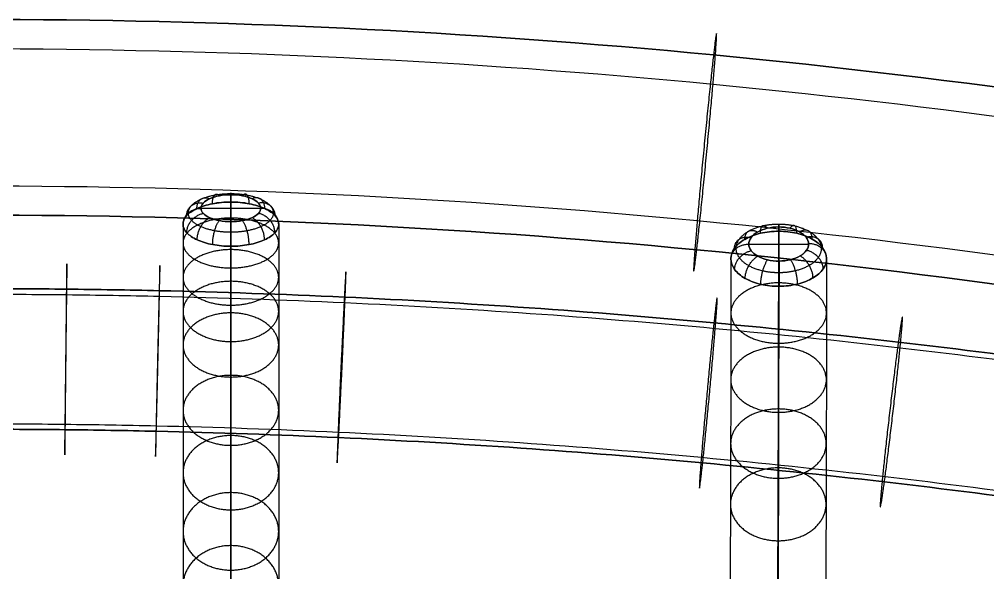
# Model space of a CAD drawing. Header units: millimetres. Extents: x -153 to 394, y -76 to 487.
# Drawn here: x 122.12 to 162.62, y 463.44 to 486.59 of the extents above; entities that cross this region are included whole.
import ezdxf

# ---------------------------------------------------------------- set-up
doc = ezdxf.new("R2010")
doc.units = ezdxf.units.MM
doc.layers.add('Livello 01', color=7, linetype='Continuous', true_color=0x000000)

msp = doc.modelspace()

# ---------------------------------------------------------------- linework, layer by layer
at = {"layer": 'Livello 01'}
for points, knots in [([(-1.013, 463.529, 777.015), (8.63, 467.283, 777.948), (28.249, 473.92, 779.46), (58.485, 481.166, 780.844), (89.216, 485.585, 781.525), (120.223, 487.089, 781.694), (151.23, 485.585, 781.525), (181.961, 481.166, 780.844), (212.196, 473.921, 779.46), (231.816, 467.283, 777.948), (241.459, 463.529, 777.015)], [0, 0, 0, 0, 30.905522, 61.678103, 92.359919, 122.993317, 153.626714, 184.30853, 215.081111, 245.986634, 245.986634, 245.986634, 245.986634]), ([(241.459, 463.529, 777.015), (231.816, 467.283, 777.948), (212.196, 473.921, 779.46), (181.961, 481.166, 780.844), (151.23, 485.585, 781.525), (120.223, 487.089, 781.694), (89.216, 485.585, 781.525), (58.485, 481.166, 780.844), (28.249, 473.92, 779.46), (8.63, 467.283, 777.948), (-1.013, 463.529, 777.015)], [-245.986634, -245.986634, -245.986634, -245.986634, -215.081111, -184.30853, -153.626714, -122.993317, -92.359919, -61.678103, -30.905522, 0, 0, 0, 0]), ([(-1.187, 462.248, 783.967), (8.498, 466.018, 784.904), (28.189, 472.68, 786.421), (58.491, 479.94, 787.808), (89.247, 484.362, 788.49), (120.222, 485.864, 788.658), (151.199, 484.362, 788.49), (181.955, 479.94, 787.808), (212.257, 472.68, 786.421), (231.948, 466.019, 784.904), (241.633, 462.248, 783.967)], [0, 0, 0, 0, 30.905522, 61.678103, 92.359919, 122.993317, 153.626714, 184.30853, 215.081111, 245.986634, 245.986634, 245.986634, 245.986634]), ([(1.614, 457.061, 775.89), (11.051, 460.735, 776.803), (30.251, 467.231, 778.282), (59.837, 474.32, 779.637), (89.901, 478.644, 780.303), (120.224, 480.114, 780.468), (150.545, 478.644, 780.303), (180.61, 474.32, 779.637), (210.195, 467.231, 778.282), (229.395, 460.735, 776.803), (238.832, 457.061, 775.89)], [0, 0, 0, 0, 30.905522, 61.678103, 92.359919, 122.993317, 153.626714, 184.30853, 215.081111, 245.986634, 245.986634, 245.986634, 245.986634]), ([(130.971, 479.25, 790.074), (130.806, 479.25, 790.074), (130.641, 479.235, 790.103), (130.489, 479.207, 790.16), (130.337, 479.178, 790.217), (130.197, 479.136, 790.301), (129.966, 479.031, 790.511), (129.873, 478.968, 790.636), (129.75, 478.83, 790.909), (129.719, 478.756, 791.057), (129.721, 478.682, 791.204), (129.722, 478.609, 791.349), (129.756, 478.536, 791.494), (129.883, 478.402, 791.762), (129.976, 478.34, 791.884), (130.207, 478.237, 792.088), (130.345, 478.196, 792.17), (130.646, 478.141, 792.281), (130.808, 478.126, 792.309), (130.971, 478.126, 792.309)], [-7.85686, -7.85686, -7.85686, -7.85686, -7.362197, -7.362197, -7.362197, -6.867557, -6.867557, -6.372911, -6.372911, -5.878276, -5.878276, -5.878276, -5.390821, -5.390821, -4.903361, -4.903361, -4.415896, -4.415896, -3.92843, -3.92843, -3.92843, -3.92843]), ([(130.971, 478.126, 792.309), (130.808, 478.126, 792.309), (130.483, 478.155, 792.252), (130.069, 478.279, 792.007), (129.79, 478.463, 791.639), (129.688, 478.683, 791.202), (129.781, 478.904, 790.762), (130.058, 479.094, 790.385), (130.476, 479.221, 790.133), (130.806, 479.25, 790.074), (130.971, 479.25, 790.074)], [3.92843, 3.92843, 3.92843, 3.92843, 4.415939, 4.903447, 5.390955, 5.878464, 6.373063, 6.867662, 7.362261, 7.85686, 7.85686, 7.85686, 7.85686]), ([(130.971, 479.25, 790.074), (131.135, 479.25, 790.074), (131.465, 479.221, 790.133), (131.883, 479.094, 790.385), (132.16, 478.904, 790.762), (132.253, 478.683, 791.202), (132.151, 478.463, 791.639), (131.872, 478.279, 792.007), (131.458, 478.155, 792.252), (131.133, 478.126, 792.309), (130.971, 478.126, 792.309)], [0, 0, 0, 0, 0.494599, 0.989198, 1.483797, 1.978397, 2.465905, 2.953413, 3.440922, 3.92843, 3.92843, 3.92843, 3.92843]), ([(130.971, 478.126, 792.309), (131.133, 478.126, 792.309), (131.296, 478.141, 792.281), (131.596, 478.196, 792.17), (131.734, 478.237, 792.088), (131.965, 478.34, 791.884), (132.058, 478.402, 791.762), (132.185, 478.536, 791.494), (132.219, 478.609, 791.349), (132.221, 478.682, 791.204), (132.222, 478.756, 791.057), (132.191, 478.83, 790.909), (132.068, 478.968, 790.636), (131.975, 479.031, 790.511), (131.744, 479.136, 790.301), (131.604, 479.178, 790.217), (131.3, 479.235, 790.103), (131.135, 479.25, 790.074), (130.971, 479.25, 790.074)], [-3.92843, -3.92843, -3.92843, -3.92843, -3.440964, -3.440964, -2.953496, -2.953496, -2.466037, -2.466037, -1.978579, -1.978579, -1.978579, -1.483949, -1.483949, -0.989302, -0.989302, -0.494658, -0.494658, 0, 0, 0, 0]), ([(130.971, 477.095, 792.629), (130.711, 477.095, 792.629), (130.451, 477.118, 792.584), (130.21, 477.164, 792.496), (129.97, 477.21, 792.408), (129.749, 477.277, 792.279), (129.564, 477.361, 792.116), (129.379, 477.446, 791.954), (129.231, 477.547, 791.76), (129.129, 477.657, 791.547), (129.028, 477.768, 791.335), (128.974, 477.888, 791.105), (128.971, 478.008, 790.875), (128.968, 478.13, 790.641), (129.017, 478.252, 790.407), (129.116, 478.365, 790.19), (129.215, 478.478, 789.973), (129.363, 478.582, 789.774), (129.548, 478.669, 789.608), (129.733, 478.756, 789.442), (129.956, 478.826, 789.309), (130.2, 478.873, 789.219), (130.443, 478.92, 789.128), (130.707, 478.945, 789.082), (130.971, 478.945, 789.082)], [3.92843, 3.92843, 3.92843, 3.92843, 4.415999, 4.415999, 4.415999, 4.903517, 4.903517, 4.903517, 5.390951, 5.390951, 5.390951, 5.878313, 5.878313, 5.878313, 6.372838, 6.372838, 6.372838, 6.867424, 6.867424, 6.867424, 7.362096, 7.362096, 7.362096, 7.85686, 7.85686, 7.85686, 7.85686]), ([(130.971, 478.945, 789.082), (130.707, 478.945, 789.082), (130.179, 478.896, 789.175), (129.51, 478.686, 789.575), (129.067, 478.374, 790.173), (128.919, 478.009, 790.872), (129.082, 477.648, 791.565), (129.528, 477.345, 792.149), (130.191, 477.142, 792.538), (130.711, 477.095, 792.629), (130.971, 477.095, 792.629)], [-7.85686, -7.85686, -7.85686, -7.85686, -7.362261, -6.867662, -6.373063, -5.878464, -5.390955, -4.903447, -4.415939, -3.92843, -3.92843, -3.92843, -3.92843]), ([(130.971, 478.945, 789.082), (130.971, 478.72, 788.956), (130.971, 478.496, 788.825), (130.971, 478.274, 788.69), (130.971, 477.827, 788.416), (130.971, 477.387, 788.123), (130.971, 476.954, 787.814), (130.971, 476.504, 787.493), (130.971, 476.063, 787.154), (130.971, 475.628, 786.801), (130.971, 475.179, 786.437), (130.971, 474.738, 786.057), (130.971, 474.305, 785.666), (130.971, 473.403, 784.85), (130.971, 472.534, 783.982), (130.971, 471.694, 783.078), (130.971, 470.824, 782.142), (130.971, 469.985, 781.166), (130.971, 469.173, 780.163), (130.971, 468.35, 779.146), (130.971, 467.555, 778.101), (130.971, 466.785, 777.034), (130.971, 466.022, 775.977), (130.971, 465.283, 774.899), (130.971, 464.568, 773.804), (130.971, 463.876, 772.747), (130.971, 463.206, 771.674), (130.971, 462.558, 770.588), (130.971, 461.949, 769.569), (130.971, 461.359, 768.538), (130.971, 460.79, 767.498)], [-28.517916, -28.517916, -28.517916, -28.517916, -27.74076, -27.74076, -27.74076, -26.15565, -26.15565, -26.15565, -24.487033, -24.487033, -24.487033, -22.742735, -22.742735, -22.742735, -19.065014, -19.065014, -19.065014, -15.209503, -15.209503, -15.209503, -11.271972, -11.271972, -11.271972, -7.353859, -7.353859, -7.353859, -3.560424, -3.560424, -3.560424, 0, 0, 0, 0]), ([(130.971, 477.095, 792.629), (131.231, 477.095, 792.629), (131.751, 477.142, 792.538), (132.413, 477.345, 792.149), (132.859, 477.648, 791.565), (133.023, 478.009, 790.872), (132.874, 478.374, 790.173), (132.431, 478.686, 789.575), (131.762, 478.896, 789.175), (131.234, 478.945, 789.082), (130.971, 478.945, 789.082)], [-3.92843, -3.92843, -3.92843, -3.92843, -3.440922, -2.953413, -2.465905, -1.978397, -1.483797, -0.989198, -0.494599, 0, 0, 0, 0]), ([(130.971, 460.79, 767.498), (130.971, 461.359, 768.538), (130.971, 461.949, 769.569), (130.971, 462.558, 770.588), (130.971, 463.206, 771.674), (130.971, 463.876, 772.747), (130.971, 464.568, 773.804), (130.971, 465.283, 774.899), (130.971, 466.022, 775.977), (130.971, 466.785, 777.034), (130.971, 467.555, 778.101), (130.971, 468.35, 779.146), (130.971, 469.173, 780.163), (130.971, 469.985, 781.166), (130.971, 470.824, 782.142), (130.971, 471.694, 783.078), (130.971, 472.534, 783.982), (130.971, 473.403, 784.85), (130.971, 474.305, 785.666), (130.971, 474.738, 786.057), (130.971, 475.179, 786.437), (130.971, 475.628, 786.801), (130.971, 476.063, 787.154), (130.971, 476.504, 787.493), (130.971, 476.954, 787.814), (130.971, 477.387, 788.123), (130.971, 477.827, 788.416), (130.971, 478.274, 788.69), (130.971, 478.496, 788.825), (130.971, 478.72, 788.956), (130.971, 478.945, 789.082)], [0, 0, 0, 0, 3.560424, 3.560424, 3.560424, 7.353859, 7.353859, 7.353859, 11.271972, 11.271972, 11.271972, 15.209503, 15.209503, 15.209503, 19.065014, 19.065014, 19.065014, 22.742735, 22.742735, 22.742735, 24.487033, 24.487033, 24.487033, 26.15565, 26.15565, 26.15565, 27.74076, 27.74076, 27.74076, 28.517916, 28.517916, 28.517916, 28.517916]), ([(130.971, 478.945, 789.082), (131.234, 478.945, 789.082), (131.498, 478.92, 789.128), (131.741, 478.873, 789.219), (131.985, 478.826, 789.309), (132.208, 478.756, 789.442), (132.393, 478.669, 789.608), (132.578, 478.582, 789.774), (132.726, 478.478, 789.973), (132.825, 478.365, 790.19), (132.924, 478.252, 790.407), (132.973, 478.13, 790.641), (132.971, 478.008, 790.875), (132.968, 477.888, 791.105), (132.913, 477.768, 791.335), (132.812, 477.657, 791.547), (132.711, 477.547, 791.76), (132.562, 477.446, 791.954), (132.377, 477.361, 792.116), (132.192, 477.277, 792.279), (131.971, 477.21, 792.408), (131.731, 477.164, 792.496), (131.491, 477.118, 792.584), (131.231, 477.095, 792.629), (130.971, 477.095, 792.629)], [0, 0, 0, 0, 0.49476, 0.49476, 0.49476, 0.989434, 0.989434, 0.989434, 1.484022, 1.484022, 1.484022, 1.978542, 1.978542, 1.978542, 2.465906, 2.465906, 2.465906, 2.953338, 2.953338, 2.953338, 3.440859, 3.440859, 3.440859, 3.92843, 3.92843, 3.92843, 3.92843]), ([(239.007, 455.781, 782.842), (229.527, 459.471, 783.759), (210.255, 465.99, 785.243), (180.604, 473.094, 786.601), (150.514, 477.42, 787.267), (120.223, 478.888, 787.432), (89.932, 477.42, 787.267), (59.842, 473.095, 786.601), (30.191, 465.99, 785.243), (10.919, 459.471, 783.759), (1.44, 455.781, 782.842)], [-245.986634, -245.986634, -245.986634, -245.986634, -215.081111, -184.30853, -153.626714, -122.993317, -92.359919, -61.678103, -30.905522, 0, 0, 0, 0]), ([(1.44, 455.781, 782.842), (10.919, 459.471, 783.759), (30.191, 465.99, 785.243), (59.842, 473.095, 786.601), (89.932, 477.42, 787.267), (120.223, 478.888, 787.432), (150.514, 477.42, 787.267), (180.604, 473.094, 786.601), (210.255, 465.99, 785.243), (229.527, 459.471, 783.759), (239.007, 455.781, 782.842)], [0, 0, 0, 0, 30.905522, 61.678103, 92.359919, 122.993317, 153.626714, 184.30853, 215.081111, 245.986634, 245.986634, 245.986634, 245.986634]), ([(128.971, 478.018, 790.855), (128.971, 477.752, 790.708), (128.971, 476.992, 790.264), (128.971, 475.763, 789.444), (128.971, 474.341, 788.355), (128.971, 472.448, 786.725), (128.971, 470.161, 784.439), (128.971, 467.575, 781.432), (128.971, 465.143, 778.234), (128.971, 462.895, 774.952), (128.971, 460.861, 771.694), (128.971, 459.617, 769.521), (128.971, 459.035, 768.458)], [0.750201, 0.750201, 0.750201, 0.750201, 1.661897, 3.389453, 5.180762, 7.031279, 10.882173, 14.873281, 18.920617, 22.930955, 26.805241, 30.440654, 30.440654, 30.440654, 30.440654]), ([(132.971, 478.018, 790.855), (132.971, 477.752, 790.708), (132.971, 476.992, 790.264), (132.971, 475.763, 789.444), (132.971, 474.341, 788.355), (132.971, 472.448, 786.725), (132.971, 470.161, 784.439), (132.971, 467.575, 781.432), (132.971, 465.143, 778.234), (132.971, 462.895, 774.952), (132.971, 460.861, 771.694), (132.971, 459.617, 769.521), (132.971, 459.035, 768.458)], [0.750201, 0.750201, 0.750201, 0.750201, 1.661897, 3.389453, 5.180762, 7.031279, 10.882173, 14.873281, 18.920617, 22.930955, 26.805241, 30.440654, 30.440654, 30.440654, 30.440654]), ([(153.886, 475.419, 792.193), (153.631, 475.419, 792.193), (153.375, 475.448, 792.153), (153.138, 475.503, 792.074), (152.894, 475.56, 791.994), (152.67, 475.644, 791.874), (152.483, 475.75, 791.723), (152.296, 475.856, 791.572), (152.145, 475.984, 791.391), (152.043, 476.124, 791.193), (151.941, 476.263, 790.995), (151.887, 476.414, 790.78), (151.885, 476.717, 790.351), (151.936, 476.868, 790.136), (152.035, 477.008, 789.937), (152.135, 477.148, 789.739), (152.283, 477.276, 789.556), (152.654, 477.491, 789.252), (152.876, 477.577, 789.13), (153.118, 477.635, 789.048), (153.361, 477.693, 788.965), (153.623, 477.723, 788.923), (153.886, 477.723, 788.923)], [3.927105, 3.927105, 3.927105, 3.927105, 4.40597, 4.40597, 4.40597, 4.898875, 4.898875, 4.898875, 5.391763, 5.391763, 5.391763, 5.884638, 5.884638, 6.377023, 6.377023, 6.377023, 6.869422, 6.869422, 7.36183, 7.36183, 7.36183, 7.854265, 7.854265, 7.854265, 7.854265]), ([(153.886, 477.723, 788.923), (153.623, 477.723, 788.923), (153.098, 477.663, 789.008), (152.431, 477.405, 789.374), (151.987, 477.019, 789.921), (151.834, 476.565, 790.566), (151.995, 476.112, 791.21), (152.446, 475.729, 791.754), (153.119, 475.475, 792.114), (153.645, 475.418, 792.195), (153.908, 475.419, 792.193)], [-7.854265, -7.854265, -7.854265, -7.854265, -7.361878, -6.869491, -6.377104, -5.884717, -5.391846, -4.898974, -4.406103, -3.913231, -3.913231, -3.913231, -3.913231]), ([(153.886, 477.9, 789.959), (153.722, 477.9, 789.959), (153.558, 477.882, 789.986), (153.255, 477.81, 790.089), (153.116, 477.757, 790.166), (152.884, 477.624, 790.357), (152.792, 477.544, 790.472), (152.667, 477.371, 790.721), (152.635, 477.277, 790.856), (152.637, 477.09, 791.125), (152.67, 476.996, 791.26), (152.798, 476.823, 791.509), (152.892, 476.744, 791.623), (153.126, 476.613, 791.812), (153.266, 476.56, 791.887), (153.571, 476.49, 791.988), (153.736, 476.472, 792.014), (153.9, 476.473, 792.012)], [-7.854265, -7.854265, -7.854265, -7.854265, -7.36187, -7.36187, -6.869491, -6.869491, -6.377104, -6.377104, -5.884722, -5.884722, -5.391852, -5.391852, -4.898978, -4.898978, -4.406103, -4.406103, -3.913231, -3.913231, -3.913231, -3.913231]), ([(153.9, 476.473, 792.012), (153.736, 476.472, 792.014), (153.406, 476.508, 791.963), (152.986, 476.665, 791.737), (152.704, 476.902, 791.395), (152.603, 477.183, 790.991), (152.699, 477.465, 790.586), (152.977, 477.703, 790.243), (153.394, 477.863, 790.013), (153.722, 477.9, 789.959), (153.886, 477.9, 789.959)], [3.913231, 3.913231, 3.913231, 3.913231, 4.406103, 4.898974, 5.391846, 5.884717, 6.377104, 6.869491, 7.361878, 7.854265, 7.854265, 7.854265, 7.854265]), ([(153.886, 477.723, 788.923), (153.886, 476.988, 788.393), (153.885, 476.268, 787.839), (153.885, 475.562, 787.264), (153.884, 474.642, 786.515), (153.883, 473.746, 785.731), (153.881, 472.874, 784.918), (153.879, 471.987, 784.091), (153.877, 471.124, 783.234), (153.875, 470.286, 782.351), (153.873, 469.44, 781.46), (153.871, 468.618, 780.543), (153.868, 467.821, 779.604), (153.863, 466.23, 777.73), (153.857, 464.736, 775.769), (153.852, 463.346, 773.738), (153.849, 462.664, 772.742), (153.846, 462.008, 771.73), (153.844, 461.379, 770.702), (153.841, 460.766, 769.701), (153.839, 460.178, 768.686), (153.836, 459.62, 767.656)], [-28.15337, -28.15337, -28.15337, -28.15337, -25.428058, -25.428058, -25.428058, -21.859306, -21.859306, -21.859306, -18.213106, -18.213106, -18.213106, -14.521153, -14.521153, -14.521153, -7.136101, -7.136101, -7.136101, -3.51842, -3.51842, -3.51842, 0, 0, 0, 0]), ([(153.836, 459.62, 767.656), (153.839, 460.178, 768.686), (153.841, 460.766, 769.701), (153.844, 461.379, 770.702), (153.846, 462.008, 771.73), (153.849, 462.664, 772.742), (153.852, 463.346, 773.738), (153.857, 464.736, 775.769), (153.863, 466.23, 777.73), (153.868, 467.821, 779.604), (153.871, 468.618, 780.543), (153.873, 469.44, 781.46), (153.875, 470.286, 782.351), (153.877, 471.124, 783.234), (153.879, 471.987, 784.091), (153.881, 472.874, 784.918), (153.883, 473.746, 785.731), (153.884, 474.642, 786.515), (153.885, 475.562, 787.264), (153.885, 476.268, 787.839), (153.886, 476.988, 788.393), (153.886, 477.723, 788.923)], [0, 0, 0, 0, 3.51842, 3.51842, 3.51842, 7.136101, 7.136101, 7.136101, 14.521153, 14.521153, 14.521153, 18.213106, 18.213106, 18.213106, 21.859306, 21.859306, 21.859306, 25.428058, 25.428058, 25.428058, 28.15337, 28.15337, 28.15337, 28.15337]), ([(153.886, 477.9, 789.959), (154.048, 477.9, 789.959), (154.371, 477.864, 790.011), (154.785, 477.709, 790.235), (155.064, 477.476, 790.57), (155.168, 477.198, 790.969), (155.079, 476.917, 791.373), (154.806, 476.676, 791.72), (154.392, 476.514, 791.954), (154.064, 476.474, 792.011), (153.9, 476.473, 792.012)], [-0.000064, -0.000064, -0.000064, -0.000064, 0.485387, 0.970837, 1.456287, 1.941737, 2.434611, 2.927484, 3.420358, 3.913231, 3.913231, 3.913231, 3.913231]), ([(153.9, 476.473, 792.012), (154.064, 476.474, 792.011), (154.228, 476.494, 791.982), (154.53, 476.568, 791.876), (154.668, 476.622, 791.798), (154.897, 476.757, 791.604), (154.988, 476.837, 791.489), (155.109, 477.011, 791.238), (155.139, 477.105, 791.103), (155.136, 477.199, 790.968), (155.133, 477.292, 790.835), (155.098, 477.384, 790.703), (154.971, 477.553, 790.458), (154.878, 477.631, 790.347), (154.647, 477.76, 790.16), (154.509, 477.812, 790.086), (154.21, 477.882, 789.985), (154.048, 477.9, 789.959), (153.886, 477.9, 789.959)], [-3.913231, -3.913231, -3.913231, -3.913231, -3.420311, -3.420311, -2.92739, -2.92739, -2.434469, -2.434469, -1.941551, -1.941551, -1.941551, -1.456153, -1.456153, -0.970745, -0.970745, -0.485346, -0.485346, 0.000064, 0.000064, 0.000064, 0.000064]), ([(153.908, 475.419, 792.193), (154.171, 475.421, 792.191), (154.696, 475.485, 792.1), (155.358, 475.747, 791.727), (155.795, 476.136, 791.175), (155.938, 476.589, 790.532), (155.77, 477.037, 789.896), (155.324, 477.413, 789.362), (154.663, 477.664, 789.006), (154.145, 477.723, 788.923), (153.886, 477.723, 788.923)], [-3.913231, -3.913231, -3.913231, -3.913231, -3.420358, -2.927484, -2.434611, -1.941737, -1.456287, -0.970837, -0.485387, 0.000064, 0.000064, 0.000064, 0.000064]), ([(153.886, 477.723, 788.923), (154.145, 477.723, 788.923), (154.404, 477.694, 788.964), (154.643, 477.637, 789.044), (154.883, 477.581, 789.124), (155.103, 477.497, 789.243), (155.473, 477.288, 789.54), (155.621, 477.163, 789.718), (155.724, 477.026, 789.912), (155.826, 476.889, 790.107), (155.881, 476.74, 790.317), (155.886, 476.591, 790.529), (155.89, 476.44, 790.744), (155.842, 476.288, 790.96), (155.746, 476.147, 791.159), (155.649, 476.006, 791.359), (155.504, 475.877, 791.543), (155.32, 475.768, 791.697), (155.137, 475.66, 791.851), (154.916, 475.572, 791.976), (154.433, 475.453, 792.145), (154.171, 475.421, 792.191), (153.908, 475.419, 792.193)], [-0.000064, -0.000064, -0.000064, -0.000064, 0.485364, 0.485364, 0.485364, 0.970769, 0.970769, 1.456169, 1.456169, 1.456169, 1.941548, 1.941548, 1.941548, 2.434449, 2.434449, 2.434449, 2.927363, 2.927363, 2.927363, 3.420292, 3.420292, 3.913231, 3.913231, 3.913231, 3.913231]), ([(130.971, 457.281, 769.419), (130.971, 457.875, 770.504), (130.971, 458.489, 771.577), (130.971, 459.124, 772.639), (130.971, 459.799, 773.77), (130.971, 460.498, 774.889), (130.971, 461.22, 775.993), (130.971, 461.967, 777.136), (130.971, 462.74, 778.265), (130.971, 463.542, 779.375), (130.971, 464.351, 780.496), (130.971, 465.19, 781.599), (130.971, 466.064, 782.68), (130.971, 466.926, 783.745), (130.971, 467.823, 784.788), (130.971, 468.764, 785.801), (130.971, 469.671, 786.778), (130.971, 470.62, 787.727), (130.971, 471.622, 788.633), (130.971, 472.104, 789.068), (130.971, 472.598, 789.494), (130.971, 473.107, 789.907), (130.971, 473.6, 790.307), (130.971, 474.106, 790.695), (130.971, 474.629, 791.068), (130.971, 475.132, 791.428), (130.971, 475.651, 791.774), (130.971, 476.187, 792.102), (130.971, 476.484, 792.284), (130.971, 476.787, 792.46), (130.971, 477.095, 792.629)], [0, 0, 0, 0, 3.710799, 3.710799, 3.710799, 7.666525, 7.666525, 7.666525, 11.769823, 11.769823, 11.769823, 15.928006, 15.928006, 15.928006, 20.056281, 20.056281, 20.056281, 24.082689, 24.082689, 24.082689, 26.039938, 26.039938, 26.039938, 27.954577, 27.954577, 27.954577, 29.825274, 29.825274, 29.825274, 30.875441, 30.875441, 30.875441, 30.875441]), ([(130.971, 477.095, 792.629), (130.971, 476.787, 792.46), (130.971, 476.484, 792.284), (130.971, 476.187, 792.102), (130.971, 475.651, 791.774), (130.971, 475.132, 791.428), (130.971, 474.629, 791.068), (130.971, 474.106, 790.695), (130.971, 473.6, 790.307), (130.971, 473.107, 789.907), (130.971, 472.598, 789.494), (130.971, 472.104, 789.068), (130.971, 471.622, 788.633), (130.971, 470.62, 787.727), (130.971, 469.671, 786.778), (130.971, 468.764, 785.801), (130.971, 467.823, 784.788), (130.971, 466.926, 783.745), (130.971, 466.064, 782.68), (130.971, 465.19, 781.599), (130.971, 464.351, 780.496), (130.971, 463.542, 779.375), (130.971, 462.74, 778.265), (130.971, 461.967, 777.136), (130.971, 461.22, 775.993), (130.971, 460.498, 774.889), (130.971, 459.799, 773.77), (130.971, 459.124, 772.639), (130.971, 458.489, 771.577), (130.971, 457.875, 770.504), (130.971, 457.281, 769.419)], [-30.875441, -30.875441, -30.875441, -30.875441, -29.825274, -29.825274, -29.825274, -27.954577, -27.954577, -27.954577, -26.039938, -26.039938, -26.039938, -24.082689, -24.082689, -24.082689, -20.056281, -20.056281, -20.056281, -15.928006, -15.928006, -15.928006, -11.769823, -11.769823, -11.769823, -7.666525, -7.666525, -7.666525, -3.710799, -3.710799, -3.710799, 0, 0, 0, 0]), ([(151.886, 476.571, 790.558), (151.886, 475.797, 790), (151.885, 474.062, 788.666), (151.881, 471.47, 786.396), (151.875, 468.804, 783.747), (151.865, 465.431, 779.983), (151.854, 462.376, 775.971), (151.842, 459.667, 771.794), (151.837, 458.441, 769.674), (151.835, 457.865, 768.613)], [0.750261, 0.750261, 0.750261, 0.750261, 3.613871, 7.316317, 11.083154, 14.886226, 22.475277, 26.194262, 29.816847, 29.816847, 29.816847, 29.816847]), ([(155.886, 476.571, 790.558), (155.886, 475.796, 789.999), (155.885, 474.059, 788.664), (155.881, 471.465, 786.393), (155.875, 468.799, 783.743), (155.865, 465.425, 779.977), (155.854, 462.369, 775.964), (155.842, 459.66, 771.788), (155.837, 458.435, 769.668), (155.835, 457.859, 768.607)], [0.749826, 0.749826, 0.749826, 0.749826, 3.613871, 7.316317, 11.083154, 14.886226, 22.475277, 26.194262, 29.816847, 29.816847, 29.816847, 29.816847]), ([(-1.528, 452.546, 789.545), (8.188, 456.232, 790.482), (27.939, 462.741, 791.999), (53.269, 468.648, 793.153), (73.756, 471.981, 793.723), (89.197, 473.776, 793.998), (102.116, 474.677, 794.12), (111.169, 474.99, 794.159), (116.343, 475.078, 794.17), (120.226, 475.096, 794.172), (124.101, 475.078, 794.17), (129.277, 474.99, 794.159), (138.329, 474.677, 794.12), (148.663, 473.956, 794.022), (158.966, 472.879, 793.861), (166.677, 471.893, 793.704), (174.364, 470.732, 793.51), (184.586, 468.95, 793.195), (197.289, 466.289, 792.692), (217.437, 461.116, 791.62), (232.258, 456.232, 790.482), (241.974, 452.546, 789.545)], [0, 0, 0, 0, 30.958097, 61.820342, 77.219094, 92.617845, 107.999238, 115.689934, 119.535282, 123.38063, 127.225979, 131.071327, 138.762023, 154.143416, 161.842792, 169.542167, 177.241543, 184.940919, 200.372041, 215.803164, 246.761261, 246.761261, 246.761261, 246.761261]), ([(241.553, 452.871, 783.913), (231.894, 456.536, 784.845), (217.149, 461.395, 785.977), (197.089, 466.546, 787.045), (184.434, 469.197, 787.546), (174.246, 470.973, 787.859), (166.582, 472.131, 788.053), (158.892, 473.114, 788.209), (148.614, 474.188, 788.371), (138.302, 474.907, 788.468), (129.265, 475.22, 788.507), (124.096, 475.308, 788.517), (120.227, 475.327, 788.52), (116.348, 475.308, 788.517), (111.181, 475.22, 788.507), (102.143, 474.907, 788.468), (89.251, 474.008, 788.346), (73.85, 472.218, 788.072), (53.428, 468.895, 787.504), (28.201, 463.011, 786.354), (8.552, 456.536, 784.845), (-1.108, 452.871, 783.913)], [-246.761261, -246.761261, -246.761261, -246.761261, -215.803164, -200.372041, -184.940919, -177.241543, -169.542167, -161.842792, -154.143416, -138.762023, -131.071327, -127.225979, -123.38063, -119.535282, -115.689934, -107.999238, -92.617845, -77.219094, -61.820342, -30.958097, 0, 0, 0, 0]), ([(-1.108, 452.871, 783.913), (8.552, 456.536, 784.845), (28.201, 463.011, 786.354), (53.428, 468.895, 787.504), (73.85, 472.218, 788.072), (89.251, 474.008, 788.346), (102.143, 474.907, 788.468), (111.181, 475.22, 788.507), (116.348, 475.308, 788.517), (120.227, 475.327, 788.52), (124.096, 475.308, 788.517), (129.265, 475.22, 788.507), (138.302, 474.907, 788.468), (148.614, 474.188, 788.371), (158.892, 473.114, 788.209), (166.582, 472.131, 788.053), (174.246, 470.973, 787.859), (184.434, 469.197, 787.546), (197.089, 466.546, 787.045), (217.149, 461.395, 785.977), (231.894, 456.536, 784.845), (241.553, 452.871, 783.913)], [0, 0, 0, 0, 30.958097, 61.820342, 77.219094, 92.617845, 107.999238, 115.689934, 119.535282, 123.38063, 127.225979, 131.071327, 138.762023, 154.143416, 161.842792, 169.542167, 177.241543, 184.940919, 200.372041, 215.803164, 246.761261, 246.761261, 246.761261, 246.761261]), ([(153.833, 456.104, 769.564), (153.836, 456.697, 770.657), (153.838, 457.319, 771.733), (153.841, 457.967, 772.791), (153.844, 458.633, 773.878), (153.847, 459.326, 774.947), (153.85, 460.045, 775.997), (153.856, 461.512, 778.141), (153.862, 463.088, 780.21), (153.867, 464.772, 782.193), (153.87, 465.615, 783.187), (153.872, 466.486, 784.159), (153.874, 467.386, 785.106), (153.877, 468.277, 786.044), (153.879, 469.197, 786.958), (153.881, 470.146, 787.843), (153.882, 471.079, 788.714), (153.884, 472.042, 789.557), (153.885, 473.036, 790.366), (153.885, 473.811, 790.997), (153.886, 474.605, 791.607), (153.886, 475.419, 792.193)], [-29.993784, -29.993784, -29.993784, -29.993784, -26.26618, -26.26618, -26.26618, -22.445132, -22.445132, -22.445132, -14.645273, -14.645273, -14.645273, -10.730029, -10.730029, -10.730029, -6.841425, -6.841425, -6.841425, -3.003847, -3.003847, -3.003847, 0, 0, 0, 0]), ([(153.886, 475.419, 792.193), (153.886, 474.605, 791.607), (153.885, 473.811, 790.997), (153.885, 473.036, 790.366), (153.884, 472.042, 789.557), (153.882, 471.079, 788.714), (153.881, 470.146, 787.843), (153.879, 469.197, 786.958), (153.877, 468.277, 786.044), (153.874, 467.386, 785.106), (153.872, 466.486, 784.159), (153.87, 465.615, 783.187), (153.867, 464.772, 782.193), (153.862, 463.088, 780.21), (153.856, 461.512, 778.141), (153.85, 460.045, 775.997), (153.847, 459.326, 774.947), (153.844, 458.633, 773.878), (153.841, 457.967, 772.791), (153.838, 457.319, 771.733), (153.836, 456.697, 770.657), (153.833, 456.104, 769.564)], [0, 0, 0, 0, 3.003847, 3.003847, 3.003847, 6.841425, 6.841425, 6.841425, 10.730029, 10.730029, 10.730029, 14.645273, 14.645273, 14.645273, 22.445132, 22.445132, 22.445132, 26.26618, 26.26618, 26.26618, 29.993784, 29.993784, 29.993784, 29.993784]), ([(0.491, 447.264, 789.39), (10.05, 450.89, 790.313), (29.482, 457.294, 791.805), (54.396, 463.103, 792.94), (74.542, 466.382, 793.501), (89.724, 468.146, 793.771), (102.423, 469.032, 793.89), (111.321, 469.339, 793.929), (116.407, 469.426, 793.939), (120.22, 469.444, 793.942), (124.041, 469.426, 793.939), (129.124, 469.339, 793.929), (138.022, 469.032, 793.89), (148.18, 468.323, 793.795), (158.31, 467.264, 793.636), (165.892, 466.295, 793.482), (173.451, 465.154, 793.291), (183.503, 463.401, 792.981), (195.997, 460.784, 792.487), (215.814, 455.695, 791.432), (230.396, 450.89, 790.313), (239.955, 447.264, 789.39)], [0, 0, 0, 0, 30.958097, 61.820342, 77.219094, 92.617845, 107.999238, 115.689934, 119.535282, 123.38063, 127.225979, 131.071327, 138.762023, 154.143416, 161.842792, 169.542167, 177.241543, 184.940919, 200.372041, 215.803164, 246.761261, 246.761261, 246.761261, 246.761261]), ([(239.955, 447.264, 789.39), (230.396, 450.89, 790.313), (215.814, 455.695, 791.432), (195.997, 460.784, 792.487), (183.503, 463.401, 792.981), (173.451, 465.154, 793.291), (165.892, 466.295, 793.482), (158.31, 467.264, 793.636), (148.18, 468.323, 793.795), (138.022, 469.032, 793.89), (129.124, 469.339, 793.929), (124.041, 469.426, 793.939), (120.22, 469.444, 793.942), (116.407, 469.426, 793.939), (111.321, 469.339, 793.929), (102.423, 469.032, 793.89), (89.724, 468.146, 793.771), (74.542, 466.382, 793.501), (54.396, 463.103, 792.94), (29.482, 457.294, 791.805), (10.05, 450.89, 790.313), (0.491, 447.264, 789.39)], [-246.761261, -246.761261, -246.761261, -246.761261, -215.803164, -200.372041, -184.940919, -177.241543, -169.542167, -161.842792, -154.143416, -138.762023, -131.071327, -127.225979, -123.38063, -119.535282, -115.689934, -107.999238, -92.617845, -77.219094, -61.820342, -30.958097, 0, 0, 0, 0]), ([(0.911, 447.589, 783.758), (10.415, 451.194, 784.675), (29.744, 457.564, 786.16), (54.555, 463.351, 787.291), (74.637, 466.619, 787.849), (89.778, 468.379, 788.119), (102.451, 469.262, 788.238), (111.334, 469.57, 788.277), (116.412, 469.656, 788.287), (120.22, 469.674, 788.29), (124.035, 469.656, 788.287), (129.112, 469.57, 788.277), (137.995, 469.262, 788.238), (148.131, 468.556, 788.143), (158.236, 467.499, 787.984), (165.797, 466.533, 787.831), (173.332, 465.395, 787.64), (183.35, 463.648, 787.332), (195.796, 461.041, 786.839), (215.527, 455.974, 785.789), (230.031, 451.194, 784.675), (239.535, 447.589, 783.758)], [0, 0, 0, 0, 30.958097, 61.820342, 77.219094, 92.617845, 107.999238, 115.689934, 119.535282, 123.38063, 127.225979, 131.071327, 138.762023, 154.143416, 161.842792, 169.542167, 177.241543, 184.940919, 200.372041, 215.803164, 246.761261, 246.761261, 246.761261, 246.761261])]:
    msp.add_open_spline(points, degree=3, knots=knots, dxfattribs=at)
for points, weights, degree, knots in [([(150.457, 476.946, 787.184), (150.787, 479.8, 791.276), (151.138, 483.878, 788.405), (151.49, 487.956, 785.533), (151.16, 485.102, 781.44)], [1, 0.707106781187, 1, 0.707106781187, 1], 2, [15.707963, 15.707963, 15.707963, 23.561945, 23.561945, 31.415927, 31.415927, 31.415927]), ([(151.16, 485.102, 781.44), (150.83, 482.248, 777.348), (150.479, 478.171, 780.22), (150.127, 474.093, 783.092), (150.457, 476.946, 787.184)], [1, 0.707106781187, 1, 0.707106781187, 1], 2, [0, 0, 0, 7.853982, 7.853982, 15.707963, 15.707963, 15.707963]), ([(130.971, 477.679, 792.689), (130.738, 477.679, 792.689), (130.273, 477.721, 792.606), (129.681, 477.9, 792.255), (129.286, 478.167, 791.73), (129.144, 478.484, 791.108), (129.28, 478.803, 790.484), (129.676, 479.074, 789.953), (130.27, 479.255, 789.599), (130.737, 479.297, 789.516), (130.971, 479.297, 789.516)], [0.846931840654, 0.84693184111, 0.847253291739, 0.848649022054, 0.850803169684, 0.853465507458, 0.856273656716, 0.858776563172, 0.860508143881, 0.860922249308, 0.860921385016], 3, [3.92843, 3.92843, 3.92843, 3.92843, 4.415939, 4.903447, 5.390955, 5.878464, 6.373063, 6.867662, 7.362261, 7.85686, 7.85686, 7.85686, 7.85686]), ([(130.971, 479.297, 789.516), (131.204, 479.297, 789.516), (131.671, 479.255, 789.599), (132.265, 479.074, 789.953), (132.661, 478.803, 790.484), (132.797, 478.484, 791.108), (132.656, 478.167, 791.73), (132.26, 477.9, 792.255), (131.669, 477.721, 792.606), (131.203, 477.679, 792.689), (130.971, 477.679, 792.689)], [0.860921385016, 0.860922289429, 0.860508114997, 0.858776617031, 0.856273613937, 0.853465584354, 0.850803171869, 0.848649040568, 0.847253289001, 0.846931840198, 0.846931840654], 3, [0, 0, 0, 0, 0.494599, 0.989198, 1.483797, 1.978397, 2.465905, 2.953413, 3.440922, 3.92843, 3.92843, 3.92843, 3.92843]), ([(130.971, 478.274, 788.69), (128.971, 478.274, 788.69), (128.971, 477.23, 790.396), (128.971, 476.187, 792.102), (130.971, 476.187, 792.102)], [1, 0.707106781187, 1, 0.70710653569, 1.00000049099], 2, [0, 0, 0, 3.141593, 3.141593, 6.283188, 6.283188, 6.283188]), ([(130.971, 476.187, 792.102), (132.971, 476.187, 792.102), (132.971, 477.23, 790.396), (132.971, 478.274, 788.69), (130.971, 478.274, 788.69)], [0.999999509007, 0.707107026683, 1, 0.707106781187, 1], 2, [6.283188, 6.283188, 6.283188, 9.424778, 9.424778, 12.566371, 12.566371, 12.566371]), ([(153.906, 475.984, 792.323), (153.671, 475.983, 792.326), (153.201, 476.034, 792.253), (152.602, 476.259, 791.93), (152.201, 476.599, 791.443), (152.059, 477.001, 790.868), (152.197, 477.403, 790.293), (152.593, 477.743, 789.806), (153.186, 477.971, 789.481), (153.653, 478.024, 789.405), (153.886, 478.024, 789.405)], [0.850659327948, 0.850659054497, 0.850806699171, 0.851443357997, 0.852408773448, 0.853566181045, 0.854743306785, 0.85575548317, 0.856435738769, 0.856590572581, 0.856586071486], 3, [3.913231, 3.913231, 3.913231, 3.913231, 4.406103, 4.898974, 5.391846, 5.884717, 6.377104, 6.869491, 7.361878, 7.854265, 7.854265, 7.854265, 7.854265]), ([(153.886, 478.024, 789.405), (154.116, 478.024, 789.405), (154.576, 477.972, 789.479), (155.163, 477.751, 789.795), (155.562, 477.419, 790.27), (155.712, 477.023, 790.837), (155.587, 476.621, 791.412), (155.199, 476.276, 791.906), (154.608, 476.043, 792.24), (154.14, 475.986, 792.321), (153.906, 475.984, 792.323)], [0.856586071486, 0.856582176279, 0.856415198029, 0.855732587306, 0.854730907295, 0.853565275606, 0.852412853652, 0.851446438466, 0.850808341118, 0.8506596014, 0.850659327948], 3, [-0.000064, -0.000064, -0.000064, -0.000064, 0.485387, 0.970837, 1.456287, 1.941737, 2.434611, 2.927484, 3.420358, 3.913231, 3.913231, 3.913231, 3.913231]), ([(130.971, 476.954, 787.814), (128.971, 476.954, 787.814), (128.971, 475.791, 789.441), (128.971, 474.629, 791.068), (130.971, 474.629, 791.068)], [1, 0.707106781187, 1, 0.707106550427, 1.00000046152], 2, [0, 0, 0, 3.141593, 3.141593, 6.283188, 6.283188, 6.283188]), ([(130.971, 474.629, 791.068), (132.971, 474.629, 791.068), (132.971, 475.791, 789.441), (132.971, 476.954, 787.814), (130.971, 476.954, 787.814)], [0.999999538481, 0.707107011946, 1, 0.707106781187, 1], 2, [6.283188, 6.283188, 6.283188, 9.424778, 9.424778, 12.566371, 12.566371, 12.566371]), ([(124.039, 469.418, 793.939), (124.073, 472.129, 796.88), (124.102, 475.07, 794.169), (124.131, 478.011, 791.458), (124.097, 475.3, 788.517)], [1, 0.707106781187, 1, 0.707106781187, 1], 2, [0, 0, 0, 6.283185, 6.283185, 12.566371, 12.566371, 12.566371]), ([(127.853, 469.354, 793.931), (127.923, 472.064, 796.872), (127.983, 475.004, 794.161), (128.042, 477.945, 791.45), (127.972, 475.235, 788.508)], [1, 0.707106781187, 1, 0.707106781187, 1], 2, [0, 0, 0, 6.283185, 6.283185, 12.566371, 12.566371, 12.566371]), ([(135.479, 469.09, 793.897), (135.622, 471.797, 796.838), (135.742, 474.736, 794.127), (135.862, 477.674, 791.415), (135.718, 474.967, 788.474)], [1, 0.707106781187, 1, 0.707106781187, 1], 2, [0, 0, 0, 6.283185, 6.283185, 12.566371, 12.566371, 12.566371]), ([(130.971, 475.628, 786.801), (128.971, 475.628, 786.801), (128.971, 474.368, 788.354), (128.971, 473.107, 789.907), (130.971, 473.107, 789.907)], [1, 0.707106781187, 1, 0.707106565707, 1.00000043096], 2, [0, 0, 0, 3.141593, 3.141593, 6.283188, 6.283188, 6.283188]), ([(130.971, 473.107, 789.907), (132.971, 473.107, 789.907), (132.971, 474.368, 788.354), (132.971, 475.628, 786.801), (130.971, 475.628, 786.801)], [0.999999569042, 0.707106996666, 1, 0.707106781187, 1], 2, [6.283188, 6.283188, 6.283188, 9.424778, 9.424778, 12.566371, 12.566371, 12.566371]), ([(153.885, 475.562, 787.264), (151.885, 475.563, 787.265), (151.885, 474.3, 788.816), (151.885, 473.037, 790.367), (153.885, 473.036, 790.366)], [1, 0.707106781186, 1, 0.707106782011, 0.99999999835], 2, [0, 0, 0, 3.141593, 3.141593, 6.283185, 6.283185, 6.283185]), ([(153.885, 473.036, 790.366), (155.885, 473.035, 790.365), (155.885, 474.298, 788.814), (155.885, 475.56, 787.263), (153.885, 475.562, 787.264)], [1.00000000165, 0.707106780362, 1, 0.707106781187, 1], 2, [6.283185, 6.283185, 6.283185, 9.424778, 9.424778, 12.566371, 12.566371, 12.566371]), ([(124.097, 475.3, 788.517), (124.063, 472.59, 785.575), (124.034, 469.649, 788.286), (124.005, 466.708, 790.997), (124.039, 469.418, 793.939)], [1, 0.707106781187, 1, 0.707106781187, 1], 2, [12.566371, 12.566371, 12.566371, 18.849556, 18.849556, 25.132741, 25.132741, 25.132741]), ([(127.972, 475.235, 788.508), (127.902, 472.524, 785.567), (127.843, 469.584, 788.278), (127.784, 466.643, 790.99), (127.853, 469.354, 793.931)], [1, 0.707106781187, 1, 0.707106781187, 1], 2, [12.566371, 12.566371, 12.566371, 18.849556, 18.849556, 25.132741, 25.132741, 25.132741]), ([(135.718, 474.967, 788.474), (135.575, 472.259, 785.534), (135.456, 469.321, 788.245), (135.336, 466.382, 790.956), (135.479, 469.09, 793.897)], [1, 0.707106781187, 1, 0.707106781187, 1], 2, [12.566371, 12.566371, 12.566371, 18.849556, 18.849556, 25.132741, 25.132741, 25.132741]), ([(150.706, 468.03, 793.75), (150.996, 470.727, 796.689), (151.232, 473.657, 793.977), (151.467, 476.588, 791.264), (151.176, 473.89, 788.325)], [1, 0.707106781187, 1, 0.707106781187, 1], 2, [0, 0, 0, 6.283185, 6.283185, 12.566371, 12.566371, 12.566371]), ([(130.971, 474.305, 785.666), (128.971, 474.305, 785.666), (128.971, 472.963, 787.149), (128.971, 471.622, 788.633), (130.971, 471.622, 788.633)], [1, 0.707106781187, 1, 0.707106581493, 1.00000039939], 2, [0, 0, 0, 3.141593, 3.141593, 6.283187, 6.283187, 6.283187]), ([(130.971, 471.622, 788.633), (132.971, 471.622, 788.633), (132.971, 472.963, 787.149), (132.971, 474.305, 785.666), (130.971, 474.305, 785.666)], [0.999999600614, 0.70710698088, 1, 0.707106781187, 1], 2, [6.283187, 6.283187, 6.283187, 9.424778, 9.424778, 12.566371, 12.566371, 12.566371]), ([(151.176, 473.89, 788.325), (150.886, 471.193, 785.386), (150.65, 468.263, 788.098), (150.415, 465.332, 790.81), (150.706, 468.03, 793.75)], [1, 0.707106781187, 1, 0.707106781187, 1], 2, [12.566371, 12.566371, 12.566371, 18.849556, 18.849556, 25.132741, 25.132741, 25.132741]), ([(158.307, 467.235, 793.63), (158.672, 469.925, 796.568), (158.963, 472.849, 793.855), (159.254, 475.774, 791.141), (158.889, 473.084, 788.203)], [1, 0.707106781187, 1, 0.707106781187, 1], 2, [0, 0, 0, 6.283185, 6.283185, 12.566371, 12.566371, 12.566371]), ([(158.889, 473.084, 788.203), (158.523, 470.395, 785.265), (158.232, 467.47, 787.979), (157.942, 464.546, 790.692), (158.307, 467.235, 793.63)], [1, 0.707106781187, 1, 0.707106781187, 1], 2, [12.566371, 12.566371, 12.566371, 18.849556, 18.849556, 25.132741, 25.132741, 25.132741]), ([(153.881, 472.874, 784.918), (151.881, 472.876, 784.92), (151.881, 471.512, 786.382), (151.881, 470.148, 787.845), (153.881, 470.146, 787.843)], [1, 0.707106781186, 1, 0.707106781895, 0.999999998584], 2, [0, 0, 0, 3.141593, 3.141593, 6.283185, 6.283185, 6.283185]), ([(153.881, 470.146, 787.843), (155.881, 470.144, 787.842), (155.881, 471.508, 786.379), (155.881, 472.872, 784.916), (153.881, 472.874, 784.918)], [1.00000000142, 0.707106780478, 1, 0.707106781187, 1], 2, [6.283185, 6.283185, 6.283185, 9.424778, 9.424778, 12.566371, 12.566371, 12.566371]), ([(130.971, 471.694, 783.078), (128.971, 471.694, 783.078), (128.971, 470.229, 784.44), (128.971, 468.764, 785.801), (130.971, 468.764, 785.801)], [1, 0.707106781187, 1, 0.707106614343, 1.00000033369], 2, [0, 0, 0, 3.141593, 3.141593, 6.283187, 6.283187, 6.283187]), ([(130.971, 468.764, 785.801), (132.971, 468.764, 785.801), (132.971, 470.229, 784.44), (132.971, 471.694, 783.078), (130.971, 471.694, 783.078)], [0.999999666313, 0.70710694803, 1, 0.707106781187, 1], 2, [6.283187, 6.283187, 6.283187, 9.424778, 9.424778, 12.566371, 12.566371, 12.566371]), ([(153.875, 470.286, 782.351), (151.875, 470.289, 782.353), (151.875, 468.839, 783.731), (151.874, 467.389, 785.108), (153.874, 467.386, 785.106)], [1, 0.707106781187, 1, 0.707106781776, 0.999999998821], 2, [0, 0, 0, 3.141593, 3.141593, 6.283185, 6.283185, 6.283185]), ([(153.874, 467.386, 785.106), (155.874, 467.383, 785.104), (155.875, 468.833, 783.726), (155.875, 470.283, 782.349), (153.875, 470.286, 782.351)], [1.00000000118, 0.707106780597, 1, 0.707106781187, 1], 2, [6.283185, 6.283185, 6.283185, 9.424778, 9.424778, 12.566371, 12.566371, 12.566371]), ([(130.971, 469.173, 780.163), (128.971, 469.173, 780.163), (128.971, 467.619, 781.422), (128.971, 466.064, 782.68), (130.971, 466.064, 782.68)], [1, 0.707106781187, 1, 0.707106648389, 1.00000026559], 2, [0, 0, 0, 3.141593, 3.141593, 6.283187, 6.283187, 6.283187]), ([(130.971, 466.064, 782.68), (132.971, 466.064, 782.68), (132.971, 467.619, 781.422), (132.971, 469.173, 780.163), (130.971, 469.173, 780.163)], [0.999999734406, 0.707106913984, 1, 0.707106781187, 1], 2, [6.283187, 6.283187, 6.283187, 9.424778, 9.424778, 12.566371, 12.566371, 12.566371]), ([(153.868, 467.821, 779.604), (151.868, 467.824, 779.607), (151.868, 466.299, 780.901), (151.867, 464.775, 782.196), (153.867, 464.772, 782.193)], [1, 0.707106781187, 1, 0.707106781657, 0.99999999906], 2, [0, 0, 0, 3.141593, 3.141593, 6.283185, 6.283185, 6.283185]), ([(153.867, 464.772, 782.193), (155.867, 464.768, 782.19), (155.868, 466.293, 780.896), (155.868, 467.818, 779.601), (153.868, 467.821, 779.604)], [1.00000000094, 0.707106780717, 1, 0.707106781187, 1], 2, [6.283185, 6.283185, 6.283185, 9.424778, 9.424778, 12.566371, 12.566371, 12.566371]), ([(130.971, 466.785, 777.034), (128.971, 466.785, 777.034), (128.971, 465.163, 778.205), (128.971, 463.542, 779.375), (130.971, 463.542, 779.375)], [1, 0.707106781187, 1, 0.707106682915, 1.00000019654], 2, [0, 0, 0, 3.141593, 3.141593, 6.283186, 6.283186, 6.283186]), ([(130.971, 463.542, 779.375), (132.971, 463.542, 779.375), (132.971, 465.163, 778.205), (132.971, 466.785, 777.034), (130.971, 466.785, 777.034)], [0.999999803457, 0.707106879458, 1, 0.707106781187, 1], 2, [6.283186, 6.283186, 6.283186, 9.424778, 9.424778, 12.566371, 12.566371, 12.566371]), ([(130.971, 464.568, 773.804), (128.971, 464.568, 773.804), (128.971, 462.894, 774.899), (128.971, 461.22, 775.993), (130.971, 461.22, 775.993)], [1, 0.707106781187, 1, 0.707106717125, 1.00000012812], 2, [0, 0, 0, 3.141593, 3.141593, 6.283186, 6.283186, 6.283186]), ([(130.971, 461.22, 775.993), (132.971, 461.22, 775.993), (132.971, 462.894, 774.899), (132.971, 464.568, 773.804), (130.971, 464.568, 773.804)], [0.999999871877, 0.707106845248, 1, 0.707106781187, 1], 2, [6.283186, 6.283186, 6.283186, 9.424778, 9.424778, 12.566371, 12.566371, 12.566371])]:
    msp.add_rational_spline(points, weights, degree=degree, knots=knots, dxfattribs=at)
for points, weights in [([(129.548, 478.669, 789.608), (129.563, 479.313, 789.948), (130.082, 479.083, 790.406)], [1, 0.717296017762, 1]), ([(130.2, 478.873, 789.219), (130.21, 479.506, 789.565), (130.489, 479.207, 790.16)], [1, 0.720646146906, 1]), ([(130.971, 479.25, 790.074), (130.971, 479.573, 789.431), (130.971, 478.945, 789.082)], [1, 0.721842770033, 1]), ([(130.971, 478.945, 789.082), (130.971, 479.573, 789.431), (130.971, 479.25, 790.074)], [1, 0.721842770033, 1]), ([(131.741, 478.873, 789.219), (131.731, 479.506, 789.565), (131.452, 479.207, 790.16)], [1, 0.720646151221, 1]), ([(132.393, 478.669, 789.608), (132.378, 479.313, 789.948), (131.86, 479.083, 790.406)], [1, 0.717296065686, 1]), ([(129.116, 478.365, 790.19), (129.127, 479.023, 790.526), (129.812, 478.899, 790.773)], [1, 0.712441071167, 1]), ([(132.825, 478.365, 790.19), (132.815, 479.023, 790.526), (132.13, 478.899, 790.773)], [1, 0.712441057905, 1]), ([(128.971, 478.008, 790.875), (128.97, 478.678, 791.212), (129.721, 478.682, 791.204)], [1, 0.706948903279, 1]), ([(129.129, 477.657, 791.547), (129.119, 478.335, 791.893), (129.82, 478.469, 791.628)], [1, 0.701771454242, 1]), ([(132.812, 477.657, 791.547), (132.822, 478.335, 791.893), (132.121, 478.469, 791.628)], [1, 0.701771488837, 1]), ([(132.971, 478.008, 790.875), (132.971, 478.678, 791.212), (132.221, 478.682, 791.204)], [1, 0.706948992522, 1]), ([(129.564, 477.361, 792.116), (129.55, 478.043, 792.475), (130.092, 478.289, 791.986)], [1, 0.69755084988, 1]), ([(130.21, 477.164, 792.496), (130.2, 477.846, 792.867), (130.495, 478.169, 792.225)], [1, 0.694811101601, 1]), ([(130.971, 477.095, 792.629), (130.971, 477.777, 793.005), (130.971, 478.126, 792.309)], [1, 0.693863681308, 1]), ([(130.971, 478.126, 792.309), (130.971, 477.777, 793.005), (130.971, 477.095, 792.629)], [1, 0.693863681308, 1]), ([(131.731, 477.164, 792.496), (131.741, 477.846, 792.867), (131.446, 478.169, 792.225)], [1, 0.694811104123, 1]), ([(132.377, 477.361, 792.116), (132.392, 478.043, 792.475), (131.85, 478.289, 791.986)], [1, 0.697550874381, 1]), ([(153.118, 477.635, 789.048), (153.123, 478.235, 789.478), (153.406, 477.846, 790.038)], [1, 0.712722142578, 1]), ([(153.886, 477.9, 789.959), (153.886, 478.321, 789.354), (153.886, 477.723, 788.923)], [1, 0.713172142972, 1]), ([(153.886, 477.723, 788.923), (153.886, 478.321, 789.354), (153.886, 477.9, 789.959)], [1, 0.713172142972, 1]), ([(154.643, 477.637, 789.044), (154.639, 478.237, 789.474), (154.359, 477.847, 790.036)], [1, 0.712686348275, 1]), ([(152.468, 477.384, 789.404), (152.475, 477.988, 789.832), (153, 477.69, 790.262)], [1, 0.711400326078, 1]), ([(155.288, 477.393, 789.391), (155.282, 477.997, 789.82), (154.762, 477.696, 790.253)], [1, 0.711358818182, 1]), ([(151.886, 476.566, 790.566), (151.886, 477.181, 790.994), (152.636, 477.183, 790.991)], [1, 0.707139827869, 1]), ([(152.035, 477.008, 789.937), (152.04, 477.619, 790.364), (152.729, 477.457, 790.596)], [1, 0.70943175913, 1]), ([(155.724, 477.026, 789.912), (155.719, 477.636, 790.339), (155.035, 477.468, 790.58)], [1, 0.709409134483, 1]), ([(155.886, 476.591, 790.529), (155.886, 477.207, 790.957), (155.136, 477.199, 790.968)], [1, 0.70714863543, 1]), ([(152.043, 476.124, 791.193), (152.039, 476.742, 791.625), (152.734, 476.91, 791.385)], [1, 0.70488167076, 1]), ([(155.32, 475.768, 791.697), (155.327, 476.388, 792.135), (154.782, 476.69, 791.701)], [1, 0.703002316211, 1]), ([(155.746, 476.147, 791.159), (155.75, 476.766, 791.591), (155.048, 476.924, 791.363)], [1, 0.704889647852, 1]), ([(152.483, 475.75, 791.723), (152.477, 476.37, 792.161), (153.009, 476.678, 791.717)], [1, 0.702996301536, 1]), ([(153.138, 475.503, 792.074), (153.134, 476.122, 792.518), (153.419, 476.525, 791.938)], [1, 0.701751795614, 1]), ([(153.908, 475.419, 792.193), (153.908, 476.038, 792.638), (153.9, 476.473, 792.012)], [1, 0.701318655896, 1]), ([(153.9, 476.473, 792.012), (153.908, 476.038, 792.638), (153.908, 475.419, 792.193)], [1, 0.701318655896, 1]), ([(154.675, 475.513, 792.06), (154.679, 476.132, 792.504), (154.379, 476.531, 791.929)], [1, 0.701755011493, 1])]:
    msp.add_rational_spline(points, weights, degree=2, dxfattribs=at)
for points, degree in [([(130.971, 479.25, 790.074), (130.971, 478.688, 791.192), (130.971, 478.126, 792.309)], 2), ([(129.721, 478.688, 791.191), (130.971, 478.688, 791.191), (132.221, 478.688, 791.191)], 2), ([(153.887, 477.9, 789.959), (153.887, 477.187, 790.986), (153.887, 476.473, 792.012)], 2), ([(152.636, 477.186, 790.986), (153.886, 477.186, 790.986), (155.136, 477.186, 790.986)], 2), ([(153.908, 475.419, 792.193), (153.901, 475.419, 792.193), (153.893, 475.419, 792.193), (153.886, 475.419, 792.193)], 3)]:
    msp.add_open_spline(points, degree=degree, dxfattribs=at)

doc.saveas('drawing.dxf')
